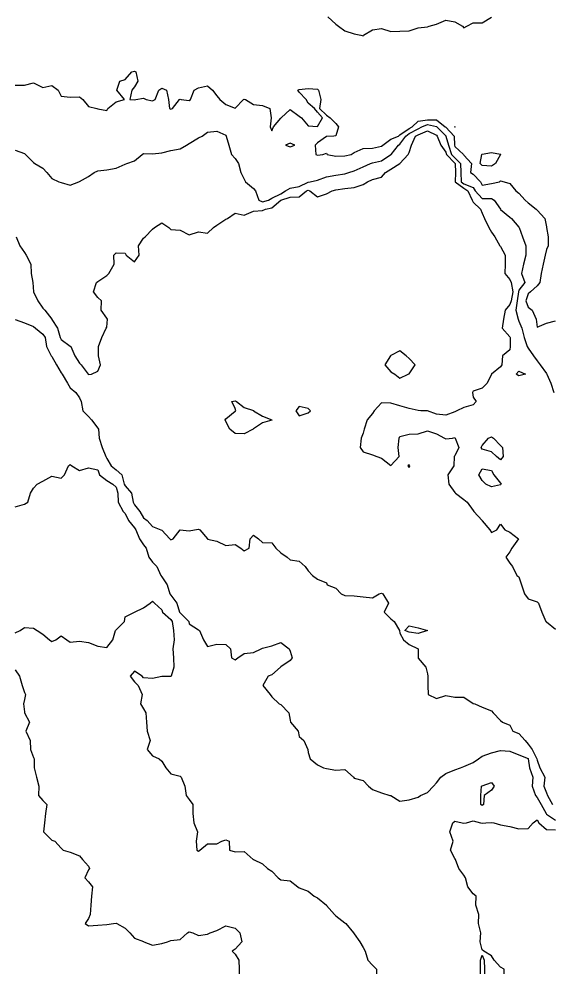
# Model space of a CAD drawing. Header units: metres. Extents: x 2681030 to 2681330, y 1246000 to 1246290.
# Drawn here: x 2681129 to 2681158.1, y 1246000 to 1246052.1 of the extents above; entities that cross this region are included whole.
import ezdxf

# ---------------------------------------------------------------- set-up
doc = ezdxf.new("R2010")
doc.units = ezdxf.units.M
doc.layers.add('BASIS_HOEHENLINIEN', color=8, linetype='Continuous')

msp = doc.modelspace()

# ---------------------------------------------------------------- linework, layer by layer
at = {"layer": 'BASIS_HOEHENLINIEN'}
for points in [[(2681145.808, 1246052.25, 444.5), (2681146.25, 1246051.855, 444.5), (2681146.402, 1246051.75, 444.5), (2681146.75, 1246051.493, 444.5), (2681147.25, 1246051.326, 444.5), (2681147.613, 1246051.25, 444.5), (2681147.75, 1246051.228, 444.5), (2681147.767, 1246051.25, 444.5), (2681148.25, 1246051.555, 444.5), (2681148.75, 1246051.615, 444.5), (2681149.25, 1246051.458, 444.5), (2681149.75, 1246051.467, 444.5), (2681150.25, 1246051.497, 444.5), (2681150.75, 1246051.667, 444.5), (2681151.25, 1246051.704, 444.5), (2681151.343, 1246051.75, 444.5), (2681151.75, 1246051.864, 444.5), (2681152.25, 1246052.074, 444.5), (2681152.75, 1246051.988, 444.5), (2681153.17, 1246051.75, 444.5), (2681153.25, 1246051.65, 444.5), (2681153.405, 1246051.75, 444.5), (2681153.75, 1246051.927, 444.5), (2681154.25, 1246051.928, 444.5), (2681154.75, 1246052.245, 444.5)], [(2681128.75, 1246048.52, 445), (2681129.25, 1246048.531, 445), (2681129.75, 1246048.662, 445), (2681130.25, 1246048.391, 445), (2681130.75, 1246048.506, 445), (2681131.097, 1246048.25, 445), (2681131.25, 1246047.93, 445), (2681131.75, 1246047.88, 445), (2681132.25, 1246047.893, 445), (2681132.436, 1246047.75, 445), (2681132.75, 1246047.355, 445), (2681133.2, 1246047.25, 445), (2681133.25, 1246047.231, 445), (2681133.75, 1246047.146, 445), (2681133.803, 1246047.25, 445), (2681134.25, 1246047.614, 445), (2681134.716, 1246047.75, 445), (2681134.293, 1246048.25, 445), (2681134.45, 1246048.75, 445), (2681134.75, 1246048.842, 445), (2681135.11, 1246049.25, 445), (2681135.25, 1246049.298, 445), (2681135.338, 1246049.25, 445), (2681135.446, 1246048.75, 445), (2681135.25, 1246048.444, 445), (2681135.105, 1246048.25, 445), (2681135.006, 1246047.75, 445), (2681135.25, 1246047.728, 445), (2681135.337, 1246047.75, 445), (2681135.75, 1246047.811, 445), (2681135.894, 1246047.75, 445), (2681136.25, 1246047.664, 445), (2681136.388, 1246047.75, 445), (2681136.586, 1246048.25, 445), (2681136.75, 1246048.36, 445), (2681137.014, 1246048.25, 445), (2681137.119, 1246047.75, 445), (2681137.178, 1246047.25, 445), (2681137.25, 1246047.214, 445), (2681137.342, 1246047.25, 445), (2681137.71, 1246047.75, 445), (2681137.75, 1246047.763, 445), (2681137.806, 1246047.75, 445), (2681138.25, 1246047.698, 445), (2681138.314, 1246047.75, 445), (2681138.522, 1246048.25, 445), (2681138.75, 1246048.373, 445), (2681139.25, 1246048.484, 445), (2681139.517, 1246048.25, 445), (2681139.75, 1246047.941, 445), (2681139.921, 1246047.75, 445), (2681140.25, 1246047.477, 445), (2681140.75, 1246047.264, 445), (2681141.207, 1246047.75, 445), (2681141.25, 1246047.771, 445), (2681141.327, 1246047.75, 445), (2681141.75, 1246047.474, 445), (2681142.25, 1246047.423, 445), (2681142.647, 1246047.25, 445), (2681142.716, 1246046.75, 445), (2681142.673, 1246046.25, 445), (2681142.75, 1246046.031, 445), (2681142.84, 1246046.25, 445), (2681143.25, 1246046.728, 445), (2681143.27, 1246046.75, 445), (2681143.75, 1246047.193, 445), (2681144.25, 1246046.84, 445), (2681144.377, 1246046.75, 445), (2681144.75, 1246046.309, 445), (2681145.25, 1246046.279, 445), (2681145.533, 1246046.75, 445), (2681145.25, 1246047.054, 445), (2681145.09, 1246047.25, 445), (2681144.75, 1246047.538, 445), (2681144.636, 1246047.75, 445), (2681144.25, 1246048.15, 445), (2681144.174, 1246048.25, 445), (2681144.25, 1246048.286, 445), (2681144.75, 1246048.351, 445), (2681145.25, 1246048.302, 445), (2681145.312, 1246048.25, 445), (2681145.429, 1246047.75, 445), (2681145.367, 1246047.25, 445), (2681145.75, 1246046.884, 445), (2681145.936, 1246046.75, 445), (2681146.25, 1246046.431, 445), (2681146.396, 1246046.25, 445), (2681146.25, 1246045.754, 445), (2681146.15, 1246045.75, 445), (2681145.75, 1246045.721, 445), (2681145.25, 1246045.375, 445), (2681145.117, 1246045.25, 445), (2681145.152, 1246044.75, 445), (2681145.25, 1246044.707, 445), (2681145.543, 1246044.75, 445), (2681145.75, 1246044.816, 445), (2681145.771, 1246044.75, 445), (2681146.25, 1246044.648, 445), (2681146.75, 1246044.66, 445), (2681147.085, 1246044.75, 445), (2681147.25, 1246044.853, 445), (2681147.75, 1246045.064, 445), (2681148.25, 1246045.094, 445), (2681148.75, 1246045.195, 445), (2681148.818, 1246045.25, 445), (2681149.25, 1246045.574, 445), (2681149.667, 1246045.75, 445), (2681149.75, 1246045.812, 445), (2681150.25, 1246046.158, 445), (2681150.421, 1246046.25, 445), (2681150.75, 1246046.556, 445), (2681151.25, 1246046.633, 445), (2681151.75, 1246046.636, 445), (2681152.228, 1246046.25, 445), (2681152.25, 1246046.227, 445), (2681152.711, 1246045.75, 445), (2681152.727, 1246045.25, 445), (2681152.75, 1246045.173, 445), (2681153.216, 1246044.75, 445), (2681153.25, 1246044.712, 445), (2681153.657, 1246044.25, 445), (2681153.612, 1246043.75, 445), (2681153.75, 1246043.67, 445), (2681154.156, 1246043.25, 445), (2681154.25, 1246043.072, 445), (2681154.75, 1246043.159, 445), (2681155.185, 1246043.25, 445), (2681155.25, 1246043.311, 445), (2681155.439, 1246043.25, 445), (2681155.75, 1246043.16, 445), (2681156.086, 1246042.75, 445), (2681156.25, 1246042.624, 445), (2681156.582, 1246042.25, 445), (2681156.75, 1246042.111, 445), (2681157.185, 1246041.75, 445), (2681157.25, 1246041.696, 445), (2681157.662, 1246041.25, 445), (2681157.75, 1246040.789, 445), (2681157.759, 1246040.75, 445), (2681157.845, 1246040.25, 445), (2681157.839, 1246039.75, 445), (2681157.75, 1246039.551, 445), (2681157.686, 1246039.25, 445), (2681157.578, 1246038.75, 445), (2681157.471, 1246038.25, 445), (2681157.387, 1246037.75, 445), (2681157.25, 1246037.571, 445), (2681156.883, 1246037.25, 445), (2681156.75, 1246037.135, 445), (2681156.629, 1246036.75, 445), (2681156.75, 1246036.409, 445), (2681156.972, 1246036.25, 445), (2681157.189, 1246035.75, 445), (2681157.25, 1246035.321, 445), (2681157.75, 1246035.525, 445), (2681158.25, 1246035.667, 445)], [(2681128.75, 1246044.981, 445.5), (2681129.25, 1246044.79, 445.5), (2681129.298, 1246044.75, 445.5), (2681129.75, 1246044.298, 445.5), (2681129.824, 1246044.25, 445.5), (2681130.25, 1246043.998, 445.5), (2681130.473, 1246043.75, 445.5), (2681130.75, 1246043.43, 445.5), (2681131.135, 1246043.25, 445.5), (2681131.25, 1246043.215, 445.5), (2681131.75, 1246043.072, 445.5), (2681132.221, 1246043.25, 445.5), (2681132.25, 1246043.272, 445.5), (2681132.75, 1246043.538, 445.5), (2681133.064, 1246043.75, 445.5), (2681133.25, 1246043.846, 445.5), (2681133.75, 1246043.905, 445.5), (2681134.25, 1246044.002, 445.5), (2681134.75, 1246044.216, 445.5), (2681134.844, 1246044.25, 445.5), (2681135.25, 1246044.388, 445.5), (2681135.683, 1246044.75, 445.5), (2681135.75, 1246044.802, 445.5), (2681136.25, 1246044.77, 445.5), (2681136.75, 1246044.837, 445.5), (2681137.25, 1246044.956, 445.5), (2681137.75, 1246045.056, 445.5), (2681138.093, 1246045.25, 445.5), (2681138.25, 1246045.338, 445.5), (2681138.75, 1246045.649, 445.5), (2681138.948, 1246045.75, 445.5), (2681139.25, 1246045.954, 445.5), (2681139.75, 1246046.011, 445.5), (2681140.25, 1246045.791, 445.5), (2681140.273, 1246045.75, 445.5), (2681140.407, 1246045.25, 445.5), (2681140.547, 1246044.75, 445.5), (2681140.75, 1246044.516, 445.5), (2681140.93, 1246044.25, 445.5), (2681141.067, 1246043.75, 445.5), (2681141.25, 1246043.386, 445.5), (2681141.316, 1246043.25, 445.5), (2681141.75, 1246042.889, 445.5), (2681141.867, 1246042.75, 445.5), (2681142.042, 1246042.25, 445.5), (2681142.25, 1246042.154, 445.5), (2681142.583, 1246042.25, 445.5), (2681142.75, 1246042.352, 445.5), (2681143.25, 1246042.596, 445.5), (2681143.501, 1246042.75, 445.5), (2681143.75, 1246042.912, 445.5), (2681144.25, 1246043.001, 445.5), (2681144.75, 1246043.237, 445.5), (2681144.844, 1246043.25, 445.5), (2681145.25, 1246043.345, 445.5), (2681145.75, 1246043.514, 445.5), (2681146.25, 1246043.613, 445.5), (2681146.75, 1246043.69, 445.5), (2681146.959, 1246043.75, 445.5), (2681147.25, 1246043.852, 445.5), (2681147.75, 1246044.074, 445.5), (2681148.141, 1246044.25, 445.5), (2681148.25, 1246044.293, 445.5), (2681148.75, 1246044.396, 445.5), (2681149.25, 1246044.734, 445.5), (2681149.273, 1246044.75, 445.5), (2681149.673, 1246045.25, 445.5), (2681149.75, 1246045.299, 445.5), (2681150.081, 1246045.75, 445.5), (2681150.25, 1246045.884, 445.5), (2681150.75, 1246046.138, 445.5), (2681150.956, 1246046.25, 445.5), (2681151.25, 1246046.378, 445.5), (2681151.75, 1246046.27, 445.5), (2681151.775, 1246046.25, 445.5), (2681152.25, 1246045.754, 445.5), (2681152.254, 1246045.75, 445.5), (2681152.41, 1246045.25, 445.5), (2681152.576, 1246044.75, 445.5), (2681152.75, 1246044.565, 445.5), (2681153.057, 1246044.25, 445.5), (2681153.069, 1246043.75, 445.5), (2681153.092, 1246043.25, 445.5), (2681153.25, 1246043.134, 445.5), (2681153.75, 1246042.935, 445.5), (2681153.853, 1246042.75, 445.5), (2681154.25, 1246042.339, 445.5), (2681154.75, 1246042.348, 445.5), (2681154.895, 1246042.25, 445.5), (2681155.242, 1246041.75, 445.5), (2681155.25, 1246041.74, 445.5), (2681155.75, 1246041.325, 445.5), (2681155.841, 1246041.25, 445.5), (2681156.25, 1246040.776, 445.5), (2681156.267, 1246040.75, 445.5), (2681156.454, 1246040.25, 445.5), (2681156.625, 1246039.75, 445.5), (2681156.621, 1246039.25, 445.5), (2681156.496, 1246038.75, 445.5), (2681156.389, 1246038.25, 445.5), (2681156.564, 1246037.75, 445.5), (2681156.25, 1246037.334, 445.5), (2681156.229, 1246037.25, 445.5), (2681156.155, 1246036.75, 445.5), (2681156.077, 1246036.25, 445.5), (2681156.207, 1246035.75, 445.5), (2681156.25, 1246035.65, 445.5), (2681156.4, 1246035.25, 445.5), (2681156.539, 1246034.75, 445.5), (2681156.696, 1246034.25, 445.5), (2681156.75, 1246034.169, 445.5), (2681157.041, 1246033.75, 445.5), (2681157.25, 1246033.469, 445.5), (2681157.406, 1246033.25, 445.5), (2681157.75, 1246032.786, 445.5), (2681157.773, 1246032.75, 445.5), (2681157.985, 1246032.25, 445.5), (2681158.148, 1246031.75, 445.5)], [(2681152.773, 1246046.25, 445), (2681152.75, 1246046.237, 445), (2681152.726, 1246046.25, 445), (2681152.75, 1246046.271, 445), (2681152.773, 1246046.25, 445)], [(2681128.802, 1246040.25, 446), (2681128.996, 1246039.75, 446), (2681129.25, 1246039.391, 446), (2681129.347, 1246039.25, 446), (2681129.606, 1246038.75, 446), (2681129.618, 1246038.25, 446), (2681129.705, 1246037.75, 446), (2681129.747, 1246037.25, 446), (2681129.75, 1246037.245, 446), (2681129.978, 1246036.75, 446), (2681130.25, 1246036.36, 446), (2681130.359, 1246036.25, 446), (2681130.736, 1246035.75, 446), (2681130.75, 1246035.734, 446), (2681131.048, 1246035.25, 446), (2681131.193, 1246034.75, 446), (2681131.25, 1246034.648, 446), (2681131.75, 1246034.282, 446), (2681131.785, 1246034.25, 446), (2681132.006, 1246033.75, 446), (2681132.25, 1246033.35, 446), (2681132.345, 1246033.25, 446), (2681132.72, 1246032.75, 446), (2681132.75, 1246032.726, 446), (2681132.916, 1246032.75, 446), (2681133.25, 1246032.919, 446), (2681133.398, 1246033.25, 446), (2681133.291, 1246033.75, 446), (2681133.288, 1246034.25, 446), (2681133.476, 1246034.75, 446), (2681133.711, 1246035.25, 446), (2681133.75, 1246035.313, 446), (2681133.785, 1246035.75, 446), (2681133.75, 1246035.814, 446), (2681133.445, 1246036.25, 446), (2681133.454, 1246036.75, 446), (2681133.25, 1246036.94, 446), (2681133.021, 1246037.25, 446), (2681133.182, 1246037.75, 446), (2681133.25, 1246037.806, 446), (2681133.75, 1246038.13, 446), (2681133.848, 1246038.25, 446), (2681134.149, 1246038.75, 446), (2681134.137, 1246039.25, 446), (2681134.25, 1246039.367, 446), (2681134.75, 1246039.363, 446), (2681134.81, 1246039.25, 446), (2681135.25, 1246038.874, 446), (2681135.51, 1246039.25, 446), (2681135.472, 1246039.75, 446), (2681135.75, 1246040.18, 446), (2681135.837, 1246040.25, 446), (2681136.25, 1246040.672, 446), (2681136.357, 1246040.75, 446), (2681136.75, 1246041.016, 446), (2681137.135, 1246040.75, 446), (2681137.25, 1246040.653, 446), (2681137.75, 1246040.614, 446), (2681138.25, 1246040.347, 446), (2681138.75, 1246040.515, 446), (2681139.25, 1246040.449, 446), (2681139.576, 1246040.75, 446), (2681139.75, 1246040.882, 446), (2681140.25, 1246041.209, 446), (2681140.329, 1246041.25, 446), (2681140.75, 1246041.543, 446), (2681141.25, 1246041.424, 446), (2681141.75, 1246041.646, 446), (2681142.25, 1246041.687, 446), (2681142.409, 1246041.75, 446), (2681142.75, 1246041.828, 446), (2681143.243, 1246042.25, 446), (2681143.25, 1246042.254, 446), (2681143.75, 1246042.42, 446), (2681144.25, 1246042.433, 446), (2681144.652, 1246042.75, 446), (2681144.75, 1246042.787, 446), (2681144.84, 1246042.75, 446), (2681145.25, 1246042.424, 446), (2681145.75, 1246042.601, 446), (2681146.043, 1246042.75, 446), (2681146.25, 1246042.809, 446), (2681146.75, 1246042.885, 446), (2681147.25, 1246042.939, 446), (2681147.75, 1246043.107, 446), (2681147.987, 1246043.25, 446), (2681148.25, 1246043.377, 446), (2681148.75, 1246043.507, 446), (2681148.962, 1246043.75, 446), (2681149.25, 1246043.935, 446), (2681149.75, 1246044.245, 446), (2681149.756, 1246044.25, 446), (2681150.204, 1246044.75, 446), (2681150.25, 1246044.843, 446), (2681150.39, 1246045.25, 446), (2681150.599, 1246045.75, 446), (2681150.75, 1246045.821, 446), (2681151.25, 1246046.028, 446), (2681151.75, 1246045.796, 446), (2681151.794, 1246045.75, 446), (2681151.981, 1246045.25, 446), (2681152.25, 1246044.864, 446), (2681152.292, 1246044.75, 446), (2681152.75, 1246044.261, 446), (2681152.761, 1246044.25, 446), (2681152.793, 1246043.75, 446), (2681152.772, 1246043.25, 446), (2681153.25, 1246042.898, 446), (2681153.467, 1246042.75, 446), (2681153.692, 1246042.25, 446), (2681153.75, 1246042.139, 446), (2681154.143, 1246041.75, 446), (2681154.25, 1246041.537, 446), (2681154.375, 1246041.25, 446), (2681154.604, 1246040.75, 446), (2681154.75, 1246040.496, 446), (2681154.94, 1246040.25, 446), (2681155.209, 1246039.75, 446), (2681155.25, 1246039.726, 446), (2681155.492, 1246039.25, 446), (2681155.49, 1246038.75, 446), (2681155.479, 1246038.25, 446), (2681155.75, 1246037.911, 446), (2681155.835, 1246037.75, 446), (2681155.923, 1246037.25, 446), (2681155.825, 1246036.75, 446), (2681155.75, 1246036.556, 446), (2681155.493, 1246036.25, 446), (2681155.411, 1246035.75, 446), (2681155.335, 1246035.25, 446), (2681155.75, 1246034.791, 446), (2681155.774, 1246034.75, 446), (2681155.78, 1246034.25, 446), (2681155.75, 1246034.081, 446), (2681155.346, 1246033.75, 446), (2681155.308, 1246033.25, 446), (2681155.25, 1246033.139, 446), (2681154.75, 1246032.75, 446), (2681154.75, 1246032.75, 446), (2681154.512, 1246032.25, 446), (2681154.25, 1246031.982, 446), (2681153.75, 1246031.824, 446), (2681153.723, 1246031.75, 446), (2681153.75, 1246031.487, 446), (2681153.916, 1246031.25, 446), (2681153.75, 1246031.078, 446), (2681153.25, 1246030.932, 446), (2681152.854, 1246030.75, 446), (2681152.75, 1246030.692, 446), (2681152.25, 1246030.504, 446), (2681151.75, 1246030.555, 446), (2681151.25, 1246030.741, 446), (2681150.887, 1246030.75, 446), (2681150.75, 1246030.76, 446), (2681150.25, 1246030.878, 446), (2681149.75, 1246031.017, 446), (2681149.25, 1246031.17, 446), (2681148.75, 1246031.188, 446), (2681148.35, 1246030.75, 446), (2681148.25, 1246030.596, 446), (2681147.971, 1246030.25, 446), (2681147.798, 1246029.75, 446), (2681147.75, 1246029.522, 446), (2681147.634, 1246029.25, 446), (2681147.585, 1246028.75, 446), (2681147.75, 1246028.503, 446), (2681148.25, 1246028.334, 446), (2681148.492, 1246028.25, 446), (2681148.75, 1246028.159, 446), (2681149.25, 1246027.755, 446), (2681149.716, 1246028.25, 446), (2681149.653, 1246028.75, 446), (2681149.702, 1246029.25, 446), (2681149.75, 1246029.339, 446), (2681150.25, 1246029.474, 446), (2681150.75, 1246029.482, 446), (2681151.25, 1246029.648, 446), (2681151.75, 1246029.496, 446), (2681152.194, 1246029.25, 446), (2681152.25, 1246029.219, 446), (2681152.616, 1246029.25, 446), (2681152.75, 1246029.29, 446), (2681152.761, 1246029.25, 446), (2681152.972, 1246028.75, 446), (2681152.75, 1246028.291, 446), (2681152.709, 1246028.25, 446), (2681152.7, 1246027.75, 446), (2681152.359, 1246027.25, 446), (2681152.427, 1246026.75, 446), (2681152.75, 1246026.288, 446), (2681152.791, 1246026.25, 446), (2681153.25, 1246025.909, 446), (2681153.423, 1246025.75, 446), (2681153.75, 1246025.306, 446), (2681153.79, 1246025.25, 446), (2681154.242, 1246024.75, 446), (2681154.25, 1246024.741, 446), (2681154.663, 1246024.25, 446), (2681154.75, 1246024.094, 446), (2681155.035, 1246024.25, 446), (2681155.25, 1246024.563, 446), (2681155.479, 1246024.25, 446), (2681155.75, 1246024.128, 446), (2681156.233, 1246023.75, 446), (2681155.86, 1246023.25, 446), (2681155.75, 1246023.041, 446), (2681155.536, 1246022.75, 446), (2681155.75, 1246022.429, 446), (2681155.892, 1246022.25, 446), (2681156.127, 1246021.75, 446), (2681156.25, 1246021.689, 446), (2681156.393, 1246021.25, 446), (2681156.547, 1246020.75, 446), (2681156.75, 1246020.483, 446), (2681157.25, 1246020.316, 446), (2681157.314, 1246020.25, 446), (2681157.492, 1246019.75, 446), (2681157.719, 1246019.25, 446), (2681157.75, 1246019.23, 446), (2681158.25, 1246018.817, 446)], [(2681143.75, 1246045.155, 445), (2681144.018, 1246045.25, 445), (2681143.75, 1246045.353, 445), (2681143.512, 1246045.25, 445), (2681143.75, 1246045.155, 445)], [(2681154.97, 1246044.25, 445), (2681154.75, 1246044.1, 445), (2681154.25, 1246044.133, 445), (2681154.131, 1246044.25, 445), (2681154.232, 1246044.75, 445), (2681154.25, 1246044.759, 445), (2681154.75, 1246044.842, 445), (2681155.25, 1246044.754, 445), (2681155.257, 1246044.75, 445), (2681155.25, 1246044.741, 445), (2681154.97, 1246044.25, 445)], [(2681128.75, 1246035.736, 446.5), (2681129.25, 1246035.555, 446.5), (2681129.75, 1246035.345, 446.5), (2681129.856, 1246035.25, 446.5), (2681130.25, 1246034.94, 446.5), (2681130.376, 1246034.75, 446.5), (2681130.458, 1246034.25, 446.5), (2681130.715, 1246033.75, 446.5), (2681130.75, 1246033.718, 446.5), (2681131.005, 1246033.25, 446.5), (2681131.25, 1246032.813, 446.5), (2681131.301, 1246032.75, 446.5), (2681131.593, 1246032.25, 446.5), (2681131.75, 1246032.008, 446.5), (2681132.053, 1246031.75, 446.5), (2681132.25, 1246031.457, 446.5), (2681132.338, 1246031.25, 446.5), (2681132.437, 1246030.75, 446.5), (2681132.75, 1246030.435, 446.5), (2681132.919, 1246030.25, 446.5), (2681133.25, 1246029.794, 446.5), (2681133.289, 1246029.75, 446.5), (2681133.337, 1246029.25, 446.5), (2681133.493, 1246028.75, 446.5), (2681133.702, 1246028.25, 446.5), (2681133.75, 1246028.138, 446.5), (2681133.989, 1246027.75, 446.5), (2681134.25, 1246027.529, 446.5), (2681134.558, 1246027.25, 446.5), (2681134.695, 1246026.75, 446.5), (2681134.75, 1246026.642, 446.5), (2681135.099, 1246026.25, 446.5), (2681135.179, 1246025.75, 446.5), (2681135.25, 1246025.612, 446.5), (2681135.541, 1246025.25, 446.5), (2681135.75, 1246024.908, 446.5), (2681135.957, 1246024.75, 446.5), (2681136.25, 1246024.424, 446.5), (2681136.693, 1246024.25, 446.5), (2681136.75, 1246024.223, 446.5), (2681137.191, 1246023.75, 446.5), (2681137.25, 1246023.695, 446.5), (2681137.371, 1246023.75, 446.5), (2681137.75, 1246024.239, 446.5), (2681138.25, 1246024.193, 446.5), (2681138.528, 1246024.25, 446.5), (2681138.75, 1246024.284, 446.5), (2681138.818, 1246024.25, 446.5), (2681139.24, 1246023.75, 446.5), (2681139.25, 1246023.733, 446.5), (2681139.75, 1246023.625, 446.5), (2681140.25, 1246023.397, 446.5), (2681140.75, 1246023.455, 446.5), (2681141.059, 1246023.25, 446.5), (2681141.25, 1246023.092, 446.5), (2681141.518, 1246023.25, 446.5), (2681141.579, 1246023.75, 446.5), (2681141.75, 1246023.955, 446.5), (2681142.032, 1246023.75, 446.5), (2681142.25, 1246023.553, 446.5), (2681142.75, 1246023.54, 446.5), (2681142.978, 1246023.25, 446.5), (2681143.25, 1246022.991, 446.5), (2681143.587, 1246022.75, 446.5), (2681143.75, 1246022.604, 446.5), (2681144.25, 1246022.538, 446.5), (2681144.569, 1246022.25, 446.5), (2681144.75, 1246022.006, 446.5), (2681144.97, 1246021.75, 446.5), (2681145.25, 1246021.547, 446.5), (2681145.75, 1246021.345, 446.5), (2681145.788, 1246021.25, 446.5), (2681146.25, 1246021.069, 446.5), (2681146.548, 1246020.75, 446.5), (2681146.75, 1246020.654, 446.5), (2681147.25, 1246020.64, 446.5), (2681147.75, 1246020.588, 446.5), (2681148.25, 1246020.531, 446.5), (2681148.622, 1246020.75, 446.5), (2681148.75, 1246020.793, 446.5), (2681148.824, 1246020.75, 446.5), (2681149.131, 1246020.25, 446.5), (2681148.896, 1246019.75, 446.5), (2681149.25, 1246019.393, 446.5), (2681149.439, 1246019.25, 446.5), (2681149.729, 1246018.75, 446.5), (2681149.75, 1246018.611, 446.5), (2681149.951, 1246018.25, 446.5), (2681150.25, 1246017.989, 446.5), (2681150.75, 1246017.75, 446.5), (2681150.75, 1246017.75, 446.5), (2681150.75, 1246017.749, 446.5), (2681150.742, 1246017.25, 446.5), (2681150.75, 1246017.241, 446.5), (2681151.163, 1246016.75, 446.5), (2681151.25, 1246016.38, 446.5), (2681151.284, 1246016.25, 446.5), (2681151.282, 1246015.75, 446.5), (2681151.303, 1246015.25, 446.5), (2681151.75, 1246015.042, 446.5), (2681152.25, 1246015.196, 446.5), (2681152.75, 1246015.118, 446.5), (2681153.25, 1246015.119, 446.5), (2681153.75, 1246014.772, 446.5), (2681153.847, 1246014.75, 446.5), (2681154.25, 1246014.57, 446.5), (2681154.75, 1246014.364, 446.5), (2681154.841, 1246014.25, 446.5), (2681155.25, 1246013.836, 446.5), (2681155.356, 1246013.75, 446.5), (2681155.75, 1246013.581, 446.5), (2681155.925, 1246013.25, 446.5), (2681156.25, 1246013.135, 446.5), (2681156.582, 1246012.75, 446.5), (2681156.75, 1246012.536, 446.5), (2681156.98, 1246012.25, 446.5), (2681157.221, 1246011.75, 446.5), (2681157.25, 1246011.662, 446.5), (2681157.397, 1246011.25, 446.5), (2681157.665, 1246010.75, 446.5), (2681157.605, 1246010.25, 446.5), (2681157.75, 1246009.89, 446.5), (2681157.81, 1246009.75, 446.5), (2681158.076, 1246009.25, 446.5)], [(2681149.75, 1246032.52, 446), (2681150.194, 1246032.75, 446), (2681150.25, 1246032.771, 446), (2681150.58, 1246033.25, 446), (2681150.25, 1246033.6, 446), (2681150.091, 1246033.75, 446), (2681149.75, 1246034.02, 446), (2681149.25, 1246033.762, 446), (2681149.238, 1246033.75, 446), (2681148.927, 1246033.25, 446), (2681149.25, 1246032.872, 446), (2681149.473, 1246032.75, 446), (2681149.75, 1246032.52, 446)], [(2681156.604, 1246032.75, 446), (2681156.25, 1246032.665, 446), (2681156.098, 1246032.75, 446), (2681156.25, 1246032.915, 446), (2681156.604, 1246032.75, 446)], [(2681141.734, 1246029.75, 446.5), (2681141.25, 1246029.488, 446.5), (2681140.75, 1246029.5, 446.5), (2681140.465, 1246029.75, 446.5), (2681140.25, 1246030.16, 446.5), (2681140.203, 1246030.25, 446.5), (2681140.25, 1246030.316, 446.5), (2681140.75, 1246030.721, 446.5), (2681140.798, 1246030.75, 446.5), (2681140.75, 1246030.866, 446.5), (2681140.58, 1246031.25, 446.5), (2681140.75, 1246031.296, 446.5), (2681140.835, 1246031.25, 446.5), (2681141.25, 1246030.935, 446.5), (2681141.75, 1246030.757, 446.5), (2681141.763, 1246030.75, 446.5), (2681142.25, 1246030.456, 446.5), (2681142.75, 1246030.262, 446.5), (2681142.784, 1246030.25, 446.5), (2681142.75, 1246030.238, 446.5), (2681142.25, 1246030.084, 446.5), (2681141.75, 1246029.768, 446.5), (2681141.734, 1246029.75, 446.5)], [(2681144.75, 1246030.634, 446), (2681144.868, 1246030.75, 446), (2681144.75, 1246030.88, 446), (2681144.25, 1246030.977, 446), (2681144.064, 1246030.75, 446), (2681144.25, 1246030.471, 446), (2681144.75, 1246030.634, 446)], [(2681155.386, 1246028.25, 446), (2681155.25, 1246028.061, 446), (2681155.023, 1246028.25, 446), (2681154.75, 1246028.503, 446), (2681154.25, 1246028.655, 446), (2681154.187, 1246028.75, 446), (2681154.25, 1246028.854, 446), (2681154.597, 1246029.25, 446), (2681154.75, 1246029.319, 446), (2681154.866, 1246029.25, 446), (2681155.25, 1246028.846, 446), (2681155.344, 1246028.75, 446), (2681155.386, 1246028.25, 446)], [(2681128.75, 1246025.495, 447), (2681129.25, 1246025.644, 447), (2681129.442, 1246025.75, 447), (2681129.577, 1246026.25, 447), (2681129.75, 1246026.527, 447), (2681129.943, 1246026.75, 447), (2681130.25, 1246026.91, 447), (2681130.75, 1246027.178, 447), (2681131.25, 1246027.07, 447), (2681131.444, 1246027.25, 447), (2681131.657, 1246027.75, 447), (2681131.75, 1246027.81, 447), (2681131.835, 1246027.75, 447), (2681132.25, 1246027.495, 447), (2681132.75, 1246027.624, 447), (2681133.25, 1246027.523, 447), (2681133.344, 1246027.25, 447), (2681133.75, 1246026.937, 447), (2681134.079, 1246026.75, 447), (2681134.25, 1246026.583, 447), (2681134.356, 1246026.25, 447), (2681134.362, 1246025.75, 447), (2681134.643, 1246025.25, 447), (2681134.75, 1246025.136, 447), (2681134.922, 1246024.75, 447), (2681135.25, 1246024.361, 447), (2681135.33, 1246024.25, 447), (2681135.539, 1246023.75, 447), (2681135.75, 1246023.423, 447), (2681135.897, 1246023.25, 447), (2681136.037, 1246022.75, 447), (2681136.25, 1246022.491, 447), (2681136.472, 1246022.25, 447), (2681136.701, 1246021.75, 447), (2681136.75, 1246021.69, 447), (2681137.047, 1246021.25, 447), (2681137.194, 1246020.75, 447), (2681137.25, 1246020.671, 447), (2681137.578, 1246020.25, 447), (2681137.724, 1246019.75, 447), (2681137.75, 1246019.709, 447), (2681138.223, 1246019.25, 447), (2681138.25, 1246019.106, 447), (2681138.75, 1246018.788, 447), (2681138.811, 1246018.75, 447), (2681139.031, 1246018.25, 447), (2681139.25, 1246017.884, 447), (2681139.75, 1246017.998, 447), (2681140.25, 1246017.986, 447), (2681140.504, 1246017.75, 447), (2681140.552, 1246017.25, 447), (2681140.75, 1246017.146, 447), (2681140.909, 1246017.25, 447), (2681141.25, 1246017.493, 447), (2681141.75, 1246017.545, 447), (2681142.182, 1246017.75, 447), (2681142.25, 1246017.794, 447), (2681142.75, 1246017.918, 447), (2681143.25, 1246018.102, 447), (2681143.703, 1246017.75, 447), (2681143.75, 1246017.623, 447), (2681143.868, 1246017.25, 447), (2681143.75, 1246017.113, 447), (2681143.25, 1246016.772, 447), (2681143.23, 1246016.75, 447), (2681142.75, 1246016.332, 447), (2681142.558, 1246016.25, 447), (2681142.271, 1246015.75, 447), (2681142.659, 1246015.25, 447), (2681142.75, 1246015.124, 447), (2681143.155, 1246014.75, 447), (2681143.25, 1246014.703, 447), (2681143.691, 1246014.25, 447), (2681143.75, 1246013.86, 447), (2681143.776, 1246013.75, 447), (2681144.199, 1246013.25, 447), (2681144.25, 1246012.968, 447), (2681144.501, 1246012.75, 447), (2681144.728, 1246012.25, 447), (2681144.75, 1246012.093, 447), (2681144.847, 1246011.75, 447), (2681145.25, 1246011.421, 447), (2681145.586, 1246011.25, 447), (2681145.75, 1246011.218, 447), (2681146.25, 1246011.126, 447), (2681146.75, 1246011.162, 447), (2681147.218, 1246010.75, 447), (2681147.25, 1246010.689, 447), (2681147.75, 1246010.561, 447), (2681148.041, 1246010.25, 447), (2681148.25, 1246010.073, 447), (2681148.75, 1246009.892, 447), (2681149.206, 1246009.75, 447), (2681149.25, 1246009.735, 447), (2681149.75, 1246009.429, 447), (2681150.25, 1246009.501, 447), (2681150.75, 1246009.656, 447), (2681150.875, 1246009.75, 447), (2681151.25, 1246009.898, 447), (2681151.581, 1246010.25, 447), (2681151.75, 1246010.433, 447), (2681151.988, 1246010.75, 447), (2681152.25, 1246010.942, 447), (2681152.75, 1246011.139, 447), (2681153.057, 1246011.25, 447), (2681153.25, 1246011.327, 447), (2681153.75, 1246011.542, 447), (2681154.036, 1246011.75, 447), (2681154.25, 1246011.882, 447), (2681154.75, 1246012.065, 447), (2681155.25, 1246012.199, 447), (2681155.75, 1246012.161, 447), (2681156.25, 1246011.961, 447), (2681156.75, 1246011.755, 447), (2681156.753, 1246011.75, 447), (2681156.829, 1246011.25, 447), (2681157.011, 1246010.75, 447), (2681156.97, 1246010.25, 447), (2681157.159, 1246009.75, 447), (2681157.25, 1246009.628, 447), (2681157.463, 1246009.25, 447), (2681157.738, 1246008.75, 447), (2681157.75, 1246008.73, 447), (2681158.25, 1246008.398, 447)], [(2681150.25, 1246027.645, 446), (2681150.295, 1246027.75, 446), (2681150.25, 1246027.799, 446), (2681150.179, 1246027.75, 446), (2681150.25, 1246027.645, 446)], [(2681155.277, 1246026.75, 446), (2681155.25, 1246026.704, 446), (2681154.75, 1246026.594, 446), (2681154.434, 1246026.75, 446), (2681154.25, 1246026.941, 446), (2681154.063, 1246027.25, 446), (2681154.25, 1246027.572, 446), (2681154.75, 1246027.489, 446), (2681154.876, 1246027.25, 446), (2681155.25, 1246026.788, 446), (2681155.277, 1246026.75, 446)], [(2681128.75, 1246018.631, 447.5), (2681129.011, 1246018.75, 447.5), (2681129.25, 1246018.922, 447.5), (2681129.75, 1246018.878, 447.5), (2681129.942, 1246018.75, 447.5), (2681130.25, 1246018.543, 447.5), (2681130.626, 1246018.25, 447.5), (2681130.75, 1246018.147, 447.5), (2681130.954, 1246018.25, 447.5), (2681131.25, 1246018.46, 447.5), (2681131.566, 1246018.25, 447.5), (2681131.75, 1246018.122, 447.5), (2681132.25, 1246018.162, 447.5), (2681132.75, 1246018.097, 447.5), (2681133.25, 1246017.891, 447.5), (2681133.75, 1246017.821, 447.5), (2681134.077, 1246018.25, 447.5), (2681134.228, 1246018.75, 447.5), (2681134.25, 1246018.791, 447.5), (2681134.706, 1246019.25, 447.5), (2681134.75, 1246019.493, 447.5), (2681135.25, 1246019.743, 447.5), (2681135.261, 1246019.75, 447.5), (2681135.75, 1246019.994, 447.5), (2681136.121, 1246020.25, 447.5), (2681136.25, 1246020.346, 447.5), (2681136.351, 1246020.25, 447.5), (2681136.75, 1246019.884, 447.5), (2681136.781, 1246019.75, 447.5), (2681137.25, 1246019.356, 447.5), (2681137.312, 1246019.25, 447.5), (2681137.394, 1246018.75, 447.5), (2681137.42, 1246018.25, 447.5), (2681137.356, 1246017.75, 447.5), (2681137.386, 1246017.25, 447.5), (2681137.401, 1246016.75, 447.5), (2681137.261, 1246016.25, 447.5), (2681137.25, 1246016.237, 447.5), (2681136.75, 1246016.242, 447.5), (2681136.25, 1246016.13, 447.5), (2681135.75, 1246016.172, 447.5), (2681135.672, 1246016.25, 447.5), (2681135.25, 1246016.523, 447.5), (2681135.016, 1246016.25, 447.5), (2681135.25, 1246015.953, 447.5), (2681135.455, 1246015.75, 447.5), (2681135.679, 1246015.25, 447.5), (2681135.592, 1246014.75, 447.5), (2681135.75, 1246014.465, 447.5), (2681135.881, 1246014.25, 447.5), (2681135.92, 1246013.75, 447.5), (2681135.949, 1246013.25, 447.5), (2681136.106, 1246012.75, 447.5), (2681135.957, 1246012.25, 447.5), (2681136.25, 1246011.911, 447.5), (2681136.603, 1246011.75, 447.5), (2681136.75, 1246011.612, 447.5), (2681136.963, 1246011.25, 447.5), (2681137.25, 1246010.922, 447.5), (2681137.75, 1246010.8, 447.5), (2681137.802, 1246010.75, 447.5), (2681138.013, 1246010.25, 447.5), (2681138.076, 1246009.75, 447.5), (2681138.25, 1246009.532, 447.5), (2681138.438, 1246009.25, 447.5), (2681138.443, 1246008.75, 447.5), (2681138.499, 1246008.25, 447.5), (2681138.69, 1246007.75, 447.5), (2681138.618, 1246007.25, 447.5), (2681138.664, 1246006.75, 447.5), (2681138.75, 1246006.705, 447.5), (2681138.822, 1246006.75, 447.5), (2681139.25, 1246007.111, 447.5), (2681139.75, 1246007.094, 447.5), (2681140.022, 1246007.25, 447.5), (2681140.25, 1246007.328, 447.5), (2681140.429, 1246007.25, 447.5), (2681140.438, 1246006.75, 447.5), (2681140.75, 1246006.67, 447.5), (2681141.25, 1246006.682, 447.5), (2681141.744, 1246006.25, 447.5), (2681141.75, 1246006.245, 447.5), (2681142.25, 1246006.003, 447.5), (2681142.524, 1246005.75, 447.5), (2681142.75, 1246005.612, 447.5), (2681143.1, 1246005.25, 447.5), (2681143.25, 1246005.132, 447.5), (2681143.75, 1246005.079, 447.5), (2681144.182, 1246004.75, 447.5), (2681144.25, 1246004.692, 447.5), (2681144.75, 1246004.522, 447.5), (2681145.068, 1246004.25, 447.5), (2681145.25, 1246004.151, 447.5), (2681145.738, 1246003.75, 447.5), (2681145.75, 1246003.738, 447.5), (2681146.179, 1246003.25, 447.5), (2681146.25, 1246003.165, 447.5), (2681146.75, 1246002.787, 447.5), (2681146.793, 1246002.75, 447.5), (2681147.213, 1246002.25, 447.5), (2681147.25, 1246002.195, 447.5), (2681147.559, 1246001.75, 447.5), (2681147.75, 1246001.445, 447.5), (2681147.848, 1246001.25, 447.5), (2681148.001, 1246000.75, 447.5), (2681148.25, 1246000.476, 447.5), (2681148.472, 1246000.25, 447.5), (2681148.472, 1246000, 447.5)], [(2681151.254, 1246018.75, 446.5), (2681151.25, 1246018.744, 446.5), (2681150.75, 1246018.589, 446.5), (2681150.25, 1246018.661, 446.5), (2681150.022, 1246018.75, 446.5), (2681150.25, 1246019.014, 446.5), (2681150.75, 1246018.888, 446.5), (2681151.25, 1246018.756, 446.5), (2681151.254, 1246018.75, 446.5)], [(2681128.75, 1246016.599, 448), (2681128.985, 1246016.25, 448), (2681129.126, 1246015.75, 448), (2681129.25, 1246015.369, 448), (2681129.302, 1246015.25, 448), (2681129.25, 1246014.983, 448), (2681129.191, 1246014.75, 448), (2681129.25, 1246014.307, 448), (2681129.261, 1246014.25, 448), (2681129.523, 1246013.75, 448), (2681129.329, 1246013.25, 448), (2681129.569, 1246012.75, 448), (2681129.574, 1246012.25, 448), (2681129.75, 1246011.815, 448), (2681129.775, 1246011.75, 448), (2681129.781, 1246011.25, 448), (2681129.905, 1246010.75, 448), (2681130.028, 1246010.25, 448), (2681130.019, 1246009.75, 448), (2681130.25, 1246009.47, 448), (2681130.464, 1246009.25, 448), (2681130.398, 1246008.75, 448), (2681130.352, 1246008.25, 448), (2681130.293, 1246007.75, 448), (2681130.75, 1246007.299, 448), (2681130.914, 1246007.25, 448), (2681131.25, 1246006.862, 448), (2681131.365, 1246006.75, 448), (2681131.75, 1246006.649, 448), (2681132.25, 1246006.455, 448), (2681132.418, 1246006.25, 448), (2681132.75, 1246005.884, 448), (2681132.803, 1246005.75, 448), (2681132.75, 1246005.676, 448), (2681132.555, 1246005.25, 448), (2681132.75, 1246005.028, 448), (2681132.961, 1246004.75, 448), (2681132.909, 1246004.25, 448), (2681132.882, 1246003.75, 448), (2681132.834, 1246003.25, 448), (2681132.75, 1246003.023, 448), (2681132.567, 1246002.75, 448), (2681132.75, 1246002.632, 448), (2681133.25, 1246002.658, 448), (2681133.75, 1246002.689, 448), (2681134.116, 1246002.75, 448), (2681134.25, 1246002.774, 448), (2681134.302, 1246002.75, 448), (2681134.75, 1246002.494, 448), (2681135.009, 1246002.25, 448), (2681135.25, 1246001.945, 448), (2681135.75, 1246001.763, 448), (2681135.768, 1246001.75, 448), (2681136.25, 1246001.568, 448), (2681136.75, 1246001.657, 448), (2681137.064, 1246001.75, 448), (2681137.25, 1246001.818, 448), (2681137.75, 1246001.876, 448), (2681138.158, 1246002.25, 448), (2681138.25, 1246002.29, 448), (2681138.452, 1246002.25, 448), (2681138.75, 1246002.106, 448), (2681139.25, 1246002.169, 448), (2681139.398, 1246002.25, 448), (2681139.75, 1246002.373, 448), (2681140.25, 1246002.629, 448), (2681140.75, 1246002.494, 448), (2681141.003, 1246002.25, 448), (2681141.121, 1246001.75, 448), (2681140.75, 1246001.352, 448), (2681140.588, 1246001.25, 448), (2681140.75, 1246001.08, 448), (2681140.961, 1246000.75, 448), (2681140.967, 1246000.25, 448), (2681140.967, 1246000, 448)], [(2681154.323, 1246009.25, 447.5), (2681154.25, 1246009.199, 447.5), (2681154.168, 1246009.25, 447.5), (2681154.172, 1246009.75, 447.5), (2681154.21, 1246010.25, 447.5), (2681154.25, 1246010.269, 447.5), (2681154.75, 1246010.458, 447.5), (2681154.906, 1246010.25, 447.5), (2681154.75, 1246010.039, 447.5), (2681154.357, 1246009.75, 447.5), (2681154.323, 1246009.25, 447.5)], [(2681155.451, 1246000, 447.5), (2681155.451, 1246000.25, 447.5), (2681155.25, 1246000.371, 447.5), (2681154.903, 1246000.75, 447.5), (2681154.75, 1246000.979, 447.5), (2681154.332, 1246001.25, 447.5), (2681154.25, 1246001.312, 447.5), (2681154.13, 1246001.75, 447.5), (2681154.178, 1246002.25, 447.5), (2681154.051, 1246002.75, 447.5), (2681154.068, 1246003.25, 447.5), (2681153.892, 1246003.75, 447.5), (2681153.912, 1246004.25, 447.5), (2681153.75, 1246004.369, 447.5), (2681153.459, 1246004.75, 447.5), (2681153.33, 1246005.25, 447.5), (2681153.25, 1246005.383, 447.5), (2681152.97, 1246005.75, 447.5), (2681152.782, 1246006.25, 447.5), (2681152.75, 1246006.306, 447.5), (2681152.507, 1246006.75, 447.5), (2681152.651, 1246007.25, 447.5), (2681152.484, 1246007.75, 447.5), (2681152.636, 1246008.25, 447.5), (2681152.75, 1246008.337, 447.5), (2681153.158, 1246008.25, 447.5), (2681153.25, 1246008.224, 447.5), (2681153.393, 1246008.25, 447.5), (2681153.75, 1246008.35, 447.5), (2681154.156, 1246008.25, 447.5), (2681154.25, 1246008.234, 447.5), (2681154.436, 1246008.25, 447.5), (2681154.75, 1246008.276, 447.5), (2681154.872, 1246008.25, 447.5), (2681155.25, 1246008.137, 447.5), (2681155.75, 1246008.054, 447.5), (2681156.25, 1246007.922, 447.5), (2681156.75, 1246007.933, 447.5), (2681157.036, 1246008.25, 447.5), (2681157.25, 1246008.41, 447.5), (2681157.328, 1246008.25, 447.5), (2681157.75, 1246007.888, 447.5), (2681158.25, 1246007.86, 447.5)], [(2681154.151, 1246000, 447.5), (2681154.151, 1246000.25, 447.5), (2681154.153, 1246000.75, 447.5), (2681154.25, 1246001.015, 447.5), (2681154.353, 1246000.75, 447.5), (2681154.371, 1246000.25, 447.5), (2681154.371, 1246000, 447.5)]]:
    msp.add_polyline3d(points, dxfattribs=at)

doc.saveas('drawing.dxf')
